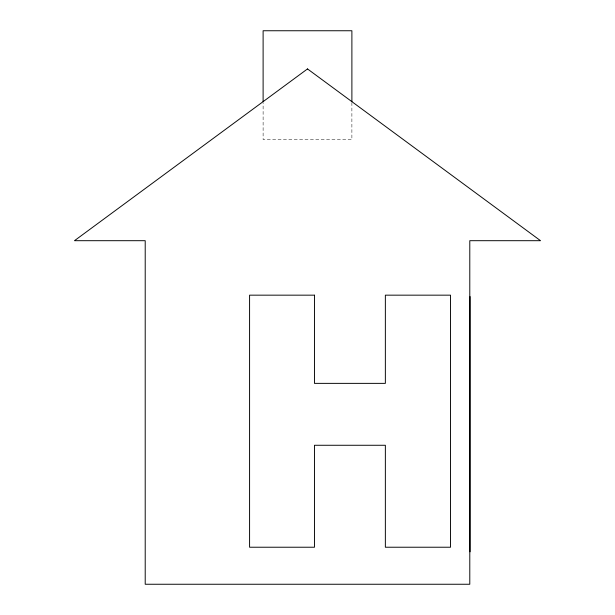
<?xml version="1.0" encoding="UTF-8"?>
<svg xmlns="http://www.w3.org/2000/svg" width="615" height="615" viewBox="0 0 615 615"><rect width="100%" height="100%" fill="white"/><g stroke="black" fill="none" stroke-linecap="round" stroke-linejoin="round"><path stroke-width="0.46" stroke-dasharray="3.08 2.31" d="M351.888 102.59L351.888 139.597L263.112 139.597L263.112 102.59"/><path stroke-width="0.92" d="M470.068 296.561L470.068 551.816M351.888 101.644L351.888 30.75L263.112 30.75L263.112 101.644M307.5 68.926L74.469 240.696L145.209 240.696L145.209 584.25L469.791 584.25L469.791 240.696L540.531 240.696L307.5 68.926M314.457 295.162L249.582 295.162L249.582 547.227L314.457 547.227L314.457 445.268L385.359 445.268L385.359 547.227L450.518 547.227L450.518 295.162L385.359 295.162L385.359 383.368L314.457 383.368L314.457 295.162"/></g></svg>
